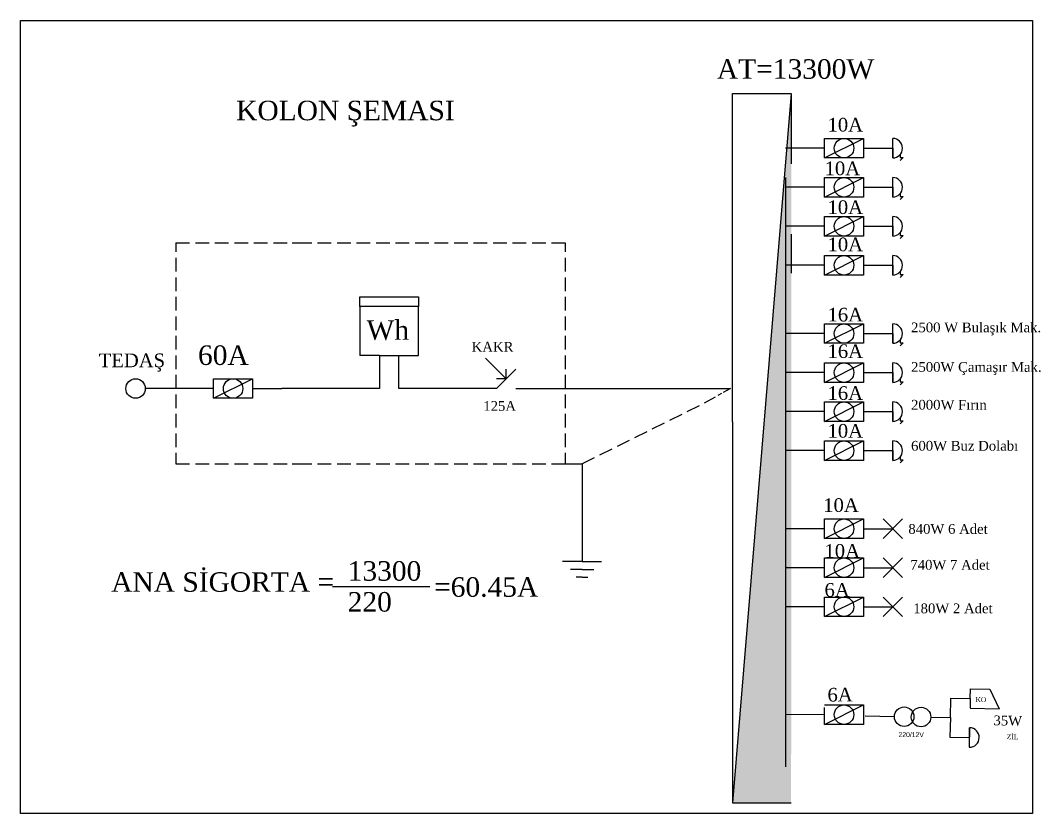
# Model space of a CAD drawing. Header units: millimetres. Extents: x 1527 to 1731, y 654 to 738.
# Drawn here: x 1682.3 to 1730.97, y 659.42 to 697.24 of the extents above; entities that cross this region are included whole.
import ezdxf

# ---------------------------------------------------------------- set-up
doc = ezdxf.new("R2010")
doc.units = ezdxf.units.MM
doc.styles.get("Standard").update_dxf_attribs({"font": 'arial.ttf'})

msp = doc.modelspace()

# ---------------------------------------------------------------- hatches: boundary and pattern name
h = msp.add_hatch(color=256)
h.dxf.hatch_style = 1
h.paths.add_polyline_path([(1716.275, 659.939), (1719.068, 659.939), (1719.07, 664.589), (1719.07, 665.707), (1719.07, 666.824), (1719.07, 666.936), (1719.07, 668.053), (1719.07, 669.171), (1719.07, 670.288), (1719.07, 671.405), (1719.07, 672.523), (1719.07, 673.64), (1719.07, 674.757), (1719.07, 675.875), (1719.07, 676.992), (1719.07, 678.11), (1719.07, 679.227), (1719.07, 680.344), (1719.07, 681.462), (1719.07, 682.579), (1719.07, 683.696), (1719.07, 684.814), (1719.07, 685.931), (1719.07, 687.049), (1719.07, 688.166), (1719.07, 689.283), (1719.07, 690.401), (1719.07, 691.518), (1719.07, 692.635), (1719.07, 693.753)])

# ---------------------------------------------------------------- linework, layer by layer
for p, q in [((1719.07, 693.753), (1716.275, 659.939)), ((1716.277, 678.11), (1716.277, 693.753)), ((1716.277, 679.227), (1716.277, 693.753)), ((1716.277, 693.753), (1719.07, 693.753)), ((1719.07, 693.753), (1719.07, 692.635)), ((1719.07, 692.635), (1719.07, 691.518)), ((1719.07, 691.518), (1719.07, 690.401)), ((1720.659, 691.149), (1720.659, 691.614)), ((1720.659, 691.614), (1722.52, 691.614)), ((1720.659, 690.684), (1722.52, 691.614)), ((1722.52, 691.614), (1722.52, 690.684)), ((1723.915, 690.684), (1723.915, 691.614)), ((1720.659, 691.149), (1718.799, 691.149)), ((1720.659, 690.684), (1720.659, 691.149)), ((1722.52, 691.149), (1723.915, 691.149)), ((1723.915, 691.149), (1723.915, 691.149)), ((1723.915, 691.149), (1723.915, 690.684)), ((1723.915, 690.684), (1723.915, 691.149)), ((1722.52, 690.684), (1720.659, 690.684)), ((1724.27, 690.848), (1724.27, 690.711)), ((1724.27, 690.711), (1724.409, 690.711)), ((1724.409, 690.711), (1724.27, 690.571)), ((1718.799, 689.754), (1718.799, 687.893)), ((1720.659, 689.288), (1720.659, 689.754)), ((1720.659, 689.754), (1722.52, 689.754)), ((1720.659, 688.823), (1722.52, 689.754)), ((1722.52, 689.754), (1722.52, 688.823)), ((1723.915, 688.823), (1723.915, 689.754)), ((1720.659, 689.288), (1718.799, 689.288)), ((1720.659, 688.823), (1720.659, 689.288)), ((1722.52, 689.288), (1723.915, 689.288)), ((1723.915, 689.288), (1723.915, 689.288)), ((1723.915, 689.288), (1723.915, 688.823)), ((1723.915, 688.823), (1723.915, 689.288)), ((1722.52, 688.823), (1720.659, 688.823)), ((1724.27, 688.987), (1724.27, 688.85)), ((1724.27, 688.85), (1724.409, 688.85)), ((1724.409, 688.85), (1724.27, 688.71)), ((1718.799, 687.893), (1718.799, 686.032)), ((1720.659, 687.428), (1720.659, 687.893)), ((1720.659, 687.893), (1722.52, 687.893)), ((1720.659, 686.963), (1722.52, 687.893)), ((1722.52, 687.893), (1722.52, 686.963)), ((1723.915, 686.963), (1723.915, 687.893)), ((1720.659, 687.428), (1718.799, 687.428)), ((1720.659, 686.963), (1720.659, 687.428)), ((1722.52, 687.428), (1723.915, 687.428)), ((1723.915, 687.428), (1723.915, 687.428)), ((1723.915, 687.428), (1723.915, 686.963)), ((1723.915, 686.963), (1723.915, 687.428)), ((1724.27, 687.126), (1724.27, 686.989)), ((1689.722, 686.645), (1690.373, 686.645)), ((1689.722, 686.645), (1689.722, 686.201)), ((1690.652, 686.645), (1691.304, 686.645)), ((1691.583, 686.645), (1692.234, 686.645)), ((1692.513, 686.645), (1693.164, 686.645)), ((1693.443, 686.645), (1694.095, 686.645)), ((1694.374, 686.645), (1695.025, 686.645)), ((1695.269, 686.645), (1695.92, 686.645)), ((1695.92, 686.645), (1696.199, 686.645)), ((1696.479, 686.645), (1697.13, 686.645)), ((1697.409, 686.645), (1698.06, 686.645)), ((1698.339, 686.645), (1698.99, 686.645)), ((1699.27, 686.645), (1699.921, 686.645)), ((1700.2, 686.645), (1700.851, 686.645)), ((1701.13, 686.645), (1701.781, 686.645)), ((1702.061, 686.645), (1702.712, 686.645)), ((1702.991, 686.645), (1703.642, 686.645)), ((1703.921, 686.645), (1704.572, 686.645)), ((1704.852, 686.645), (1705.503, 686.645)), ((1705.782, 686.645), (1706.433, 686.645)), ((1706.712, 686.645), (1707.364, 686.645)), ((1707.643, 686.645), (1708.294, 686.645)), ((1708.294, 686.645), (1708.294, 686.201)), ((1719.07, 687.053), (1719.07, 685.193)), ((1722.52, 686.963), (1720.659, 686.963)), ((1724.27, 686.989), (1724.409, 686.989)), ((1724.409, 686.989), (1724.27, 686.849)), ((1689.722, 685.922), (1689.722, 685.271)), ((1708.294, 685.922), (1708.294, 685.271)), ((1718.799, 686.032), (1718.799, 684.172)), ((1720.659, 685.567), (1720.659, 686.032)), ((1720.659, 686.032), (1722.52, 686.032)), ((1720.659, 685.102), (1722.52, 686.032)), ((1722.52, 686.032), (1722.52, 685.102)), ((1723.915, 685.102), (1723.915, 686.032)), ((1720.659, 685.567), (1718.799, 685.567)), ((1720.659, 685.102), (1720.659, 685.567)), ((1722.52, 685.567), (1723.915, 685.567)), ((1723.915, 685.567), (1723.915, 685.567)), ((1723.915, 685.567), (1723.915, 685.102)), ((1723.915, 685.102), (1723.915, 685.567)), ((1724.27, 685.266), (1724.27, 685.129)), ((1689.722, 684.992), (1689.722, 684.34)), ((1708.294, 684.992), (1708.294, 684.34)), ((1722.52, 685.102), (1720.659, 685.102)), ((1724.27, 685.129), (1724.409, 685.129)), ((1724.409, 685.129), (1724.27, 684.988)), ((1689.722, 684.061), (1689.722, 683.41)), ((1698.497, 683.598), (1698.497, 684.063)), ((1698.497, 684.063), (1701.288, 684.063)), ((1701.288, 684.063), (1701.288, 683.598)), ((1708.294, 684.061), (1708.294, 683.41)), ((1718.799, 684.172), (1718.799, 682.311)), ((1701.288, 683.598), (1698.497, 683.598)), ((1698.497, 683.598), (1698.497, 681.272)), ((1701.288, 681.272), (1701.288, 683.598)), ((1689.722, 683.131), (1689.722, 682.48)), ((1708.294, 683.131), (1708.294, 682.48)), ((1720.659, 682.311), (1720.659, 682.776)), ((1720.659, 682.776), (1722.52, 682.776)), ((1720.659, 681.846), (1722.52, 682.776)), ((1722.52, 682.776), (1722.52, 681.846)), ((1723.915, 681.846), (1723.915, 682.776)), ((1718.799, 682.311), (1718.799, 680.45)), ((1720.659, 682.311), (1718.799, 682.311)), ((1720.659, 681.846), (1720.659, 682.311)), ((1722.52, 682.311), (1723.915, 682.311)), ((1723.915, 682.311), (1723.915, 682.311)), ((1723.915, 682.311), (1723.915, 681.846)), ((1723.915, 681.846), (1723.915, 682.311)), ((1689.722, 682.201), (1689.722, 681.549)), ((1708.294, 682.201), (1708.294, 681.549)), ((1722.52, 681.846), (1720.659, 681.846)), ((1724.27, 682.009), (1724.27, 681.872)), ((1724.27, 681.872), (1724.409, 681.872)), ((1724.409, 681.872), (1724.27, 681.732)), ((1689.722, 681.27), (1689.722, 680.619)), ((1699.427, 681.272), (1698.497, 681.272)), ((1699.427, 681.272), (1699.427, 679.69)), ((1699.427, 681.272), (1700.358, 681.272)), ((1700.358, 679.69), (1700.358, 681.272)), ((1700.358, 681.272), (1701.288, 681.272)), ((1708.294, 681.27), (1708.294, 680.619)), ((1705.475, 680.155), (1704.488, 681.142)), ((1720.659, 680.45), (1720.659, 680.915)), ((1720.659, 680.915), (1722.52, 680.915)), ((1720.659, 679.985), (1722.52, 680.915)), ((1722.52, 680.915), (1722.52, 679.985)), ((1723.915, 679.985), (1723.915, 680.915)), ((1689.722, 680.34), (1689.722, 679.689)), ((1705.009, 679.69), (1705.94, 680.62)), ((1705.475, 680.155), (1705.475, 680.62)), ((1708.294, 680.34), (1708.294, 679.689)), ((1718.799, 680.45), (1718.799, 678.59)), ((1720.659, 680.45), (1718.799, 680.45)), ((1720.659, 679.985), (1720.659, 680.45)), ((1722.52, 680.45), (1723.915, 680.45)), ((1723.915, 680.45), (1723.915, 680.45)), ((1723.915, 680.45), (1723.915, 679.985)), ((1723.915, 679.985), (1723.915, 680.45)), ((1691.519, 679.69), (1691.519, 680.155)), ((1691.519, 680.155), (1693.38, 680.155)), ((1691.519, 679.225), (1693.38, 680.155)), ((1693.38, 680.155), (1693.38, 679.225)), ((1705.009, 679.69), (1705.475, 680.155)), ((1705.475, 680.155), (1705.009, 680.155)), ((1722.52, 679.985), (1720.659, 679.985)), ((1724.27, 680.149), (1724.27, 680.012)), ((1724.27, 680.012), (1724.409, 680.012)), ((1724.409, 680.012), (1724.27, 679.872)), ((1691.519, 679.69), (1688.263, 679.69)), ((1689.722, 679.41), (1689.722, 678.758)), ((1691.519, 679.225), (1691.519, 679.69)), ((1693.38, 679.69), (1694.776, 679.69)), ((1699.427, 679.69), (1694.776, 679.69)), ((1705.009, 679.69), (1700.358, 679.69)), ((1705.94, 679.69), (1716.173, 679.69)), ((1708.294, 679.41), (1708.294, 678.758)), ((1715.753, 679.458), (1715.567, 679.356)), ((1716.173, 679.69), (1715.831, 679.501)), ((1693.38, 679.225), (1691.519, 679.225)), ((1714.68, 678.867), (1714.097, 678.577)), ((1715.441, 679.287), (1714.923, 679.001)), ((1720.659, 678.59), (1720.659, 679.055)), ((1720.659, 679.055), (1722.52, 679.055)), ((1720.659, 678.124), (1722.52, 679.055)), ((1722.52, 679.055), (1722.52, 678.124)), ((1723.915, 678.124), (1723.915, 679.055)), ((1689.722, 678.479), (1689.722, 677.828)), ((1708.294, 678.479), (1708.294, 677.828)), ((1713.847, 678.453), (1713.263, 678.163)), ((1718.799, 678.59), (1718.799, 676.729)), ((1720.659, 678.59), (1718.799, 678.59)), ((1720.659, 678.124), (1720.659, 678.59)), ((1722.52, 678.59), (1723.915, 678.59)), ((1723.915, 678.59), (1723.915, 678.59)), ((1723.915, 678.59), (1723.915, 678.124)), ((1723.915, 678.124), (1723.915, 678.59)), ((1713.013, 678.039), (1712.43, 677.75)), ((1716.277, 678.11), (1716.275, 659.939)), ((1722.52, 678.124), (1720.659, 678.124)), ((1724.27, 678.288), (1724.27, 678.151)), ((1724.27, 678.151), (1724.409, 678.151)), ((1724.409, 678.151), (1724.27, 678.011)), ((1689.722, 677.549), (1689.722, 676.898)), ((1708.294, 677.549), (1708.294, 676.898)), ((1712.18, 677.626), (1711.597, 677.336)), ((1711.347, 677.212), (1710.764, 676.922)), ((1720.659, 676.729), (1720.659, 677.194)), ((1720.659, 677.194), (1722.52, 677.194)), ((1720.659, 676.264), (1722.52, 677.194)), ((1722.52, 677.194), (1722.52, 676.264)), ((1723.915, 676.264), (1723.915, 677.194)), ((1689.722, 676.618), (1689.722, 676.094)), ((1708.294, 676.618), (1708.294, 676.094)), ((1710.514, 676.798), (1709.93, 676.508)), ((1718.799, 676.729), (1718.799, 674.868)), ((1720.659, 676.729), (1718.799, 676.729)), ((1720.659, 676.264), (1720.659, 676.729)), ((1722.52, 676.729), (1723.915, 676.729)), ((1723.915, 676.729), (1723.915, 676.729)), ((1723.915, 676.729), (1723.915, 676.264)), ((1723.915, 676.264), (1723.915, 676.729)), ((1724.27, 676.427), (1724.27, 676.29)), ((1689.722, 676.094), (1690.373, 676.094)), ((1690.652, 676.094), (1691.304, 676.094)), ((1691.583, 676.094), (1692.234, 676.094)), ((1692.513, 676.094), (1693.164, 676.094)), ((1693.443, 676.094), (1694.095, 676.094)), ((1694.374, 676.094), (1695.025, 676.094)), ((1695.269, 676.094), (1695.92, 676.094)), ((1695.92, 676.094), (1696.199, 676.094)), ((1696.479, 676.094), (1697.13, 676.094)), ((1697.409, 676.094), (1698.06, 676.094)), ((1698.339, 676.094), (1698.99, 676.094)), ((1699.27, 676.094), (1699.921, 676.094)), ((1700.2, 676.094), (1700.851, 676.094)), ((1701.13, 676.094), (1701.781, 676.094)), ((1702.061, 676.094), (1702.712, 676.094)), ((1702.991, 676.094), (1703.642, 676.094)), ((1703.921, 676.094), (1704.572, 676.094)), ((1704.852, 676.094), (1705.503, 676.094)), ((1705.782, 676.094), (1706.433, 676.094)), ((1706.712, 676.094), (1707.364, 676.094)), ((1707.643, 676.094), (1708.294, 676.094)), ((1708.294, 676.094), (1709.097, 676.094)), ((1709.68, 676.384), (1709.097, 676.094)), ((1709.097, 676.094), (1709.097, 671.443)), ((1722.52, 676.264), (1720.659, 676.264)), ((1724.27, 676.29), (1724.409, 676.29)), ((1724.409, 676.29), (1724.27, 676.15)), ((1718.799, 674.868), (1718.799, 673.008)), ((1718.799, 673.008), (1718.799, 671.147)), ((1720.659, 673.008), (1718.799, 673.008)), ((1720.659, 673.008), (1720.659, 673.473)), ((1720.659, 673.473), (1722.52, 673.473)), ((1720.659, 672.542), (1722.52, 673.473)), ((1720.659, 672.542), (1720.659, 673.008)), ((1722.52, 673.473), (1722.52, 672.542)), ((1722.52, 673.008), (1723.915, 673.008)), ((1723.45, 673.473), (1724.381, 672.542)), ((1724.381, 673.473), (1723.45, 672.542)), ((1722.52, 672.542), (1720.659, 672.542)), ((1720.659, 671.147), (1720.659, 671.612)), ((1720.659, 671.612), (1722.52, 671.612)), ((1720.659, 670.682), (1722.52, 671.612)), ((1722.52, 671.612), (1722.52, 670.682)), ((1723.45, 671.612), (1724.381, 670.682)), ((1724.381, 671.612), (1723.45, 670.682)), ((1709.097, 671.443), (1708.167, 671.443)), ((1709.097, 671.07), (1708.539, 671.07)), ((1709.097, 671.443), (1710.027, 671.443)), ((1709.097, 671.07), (1709.097, 671.07)), ((1709.097, 671.07), (1709.655, 671.07)), ((1718.799, 671.147), (1718.799, 669.286)), ((1720.659, 671.147), (1718.799, 671.147)), ((1720.659, 670.682), (1720.659, 671.147)), ((1722.52, 671.147), (1723.915, 671.147)), ((1709.097, 670.698), (1708.818, 670.698)), ((1709.097, 670.698), (1709.376, 670.698)), ((1722.52, 670.682), (1720.659, 670.682)), ((1697.186, 670.247), (1701.838, 670.247)), ((1720.659, 669.286), (1720.659, 669.751)), ((1720.659, 669.751), (1722.52, 669.751)), ((1720.659, 668.821), (1722.52, 669.751)), ((1722.52, 669.751), (1722.52, 668.821)), ((1723.45, 669.751), (1724.381, 668.821)), ((1724.381, 669.751), (1723.45, 668.821)), ((1718.799, 669.286), (1718.799, 667.425)), ((1720.659, 669.286), (1718.799, 669.286)), ((1720.659, 668.821), (1720.659, 669.286)), ((1722.52, 669.286), (1723.915, 669.286)), ((1722.52, 668.821), (1720.659, 668.821)), ((1718.799, 667.425), (1718.799, 667.239)), ((1718.799, 667.239), (1718.799, 665.379)), ((1718.799, 665.379), (1718.799, 663.518)), ((1727.608, 664.913), (1727.617, 665.378)), ((1727.617, 665.378), (1728.547, 665.361)), ((1728.547, 665.361), (1728.995, 664.422)), ((1726.661, 664.001), (1726.678, 664.931)), ((1726.678, 664.931), (1727.608, 664.913)), ((1727.608, 664.913), (1727.6, 664.448)), ((1720.658, 664.603), (1722.518, 664.609)), ((1720.661, 663.673), (1722.518, 664.609)), ((1720.664, 664.017), (1720.663, 664.482)), ((1722.518, 664.609), (1722.521, 663.679)), ((1727.6, 664.448), (1728.995, 664.422)), ((1720.659, 664.144), (1718.799, 664.138)), ((1720.661, 663.673), (1720.659, 664.138)), ((1722.597, 664.078), (1723.993, 664.051)), ((1725.73, 664.018), (1726.661, 664.001)), ((1726.661, 664.001), (1726.643, 663.071)), ((1718.799, 663.518), (1718.799, 661.657)), ((1722.521, 663.679), (1720.661, 663.673)), ((1727.582, 663.518), (1727.564, 662.588)), ((1727.573, 663.053), (1727.582, 663.518)), ((1726.643, 663.066), (1727.573, 663.048)), ((1716.275, 659.939), (1719.068, 659.939))]:
    msp.add_line(p, q)
msp.add_lwpolyline([(1682.305, 697.243), (1730.575, 697.243), (1730.575, 659.424), (1682.305, 659.424)], close=True)
for centre in [(1721.59, 691.149), (1721.59, 689.288), (1721.59, 687.428), (1721.59, 685.567), (1721.59, 682.311), (1721.59, 680.45), (1687.798, 679.69), (1692.45, 679.69), (1721.59, 678.59), (1721.59, 676.729), (1721.59, 673.008), (1721.59, 671.147), (1721.59, 669.286), (1721.59, 664.141), (1724.458, 664.043), (1725.265, 664.027)]:
    msp.add_circle(centre, 0.465)
for centre, start, end in [((1723.915, 691.149), 270, 90), ((1723.915, 689.288), 270, 90), ((1723.915, 687.428), 270, 90), ((1723.915, 685.567), 270, 90), ((1723.915, 682.311), 270, 90), ((1723.915, 680.45), 270, 90), ((1723.915, 678.59), 270, 90), ((1723.915, 676.729), 270, 90), ((1727.573, 663.053), 268.9108, 88.9108)]:
    msp.add_arc(centre, 0.465, start, end)

# ---------------------------------------------------------------- texts
at = {"attachment_point": 1}
for s, width, heights, insert, char_height in [('{\\fTimes New Roman|b0|i0|c162|p18;AT=13300W}', 16.05382, [0], (1715.526, 695.392), 0.93034), ('{\\fTimes New Roman|b0|i0|c162|p18;KOLON ŞEMASI}', 12.4992, [0], (1692.595, 693.413), 0.93034), ('{\\fTimes New Roman|b0|i0|c162|p18;10A}', 2.91565, [0], (1720.804, 692.596), 0.65124), ('{\\fTimes New Roman|b0|i0|c162|p18;10A}', 2.91565, [0], (1720.665, 690.512), 0.65124), ('{\\fTimes New Roman|b0|i0|c162|p18;10A}', 2.91565, [0], (1720.804, 688.664), 0.65124), ('{\\fTimes New Roman|b0|i0|c162|p18;10A}', 2.91565, [0], (1720.804, 686.888), 0.65124), ('{\\fTimes New Roman|b0|i0|c162|p18;16A}', 2.91565, [0], (1720.804, 683.54), 0.65124), ('{\\fTimes New Roman|b0|i0|c162|p18;Wh}', 3.6267, [0], (1698.812, 682.946), 0.93034), ('{\\fTimes New Roman|b0|i0|c162|p18;2500 W Bulaşık Mak.}', 6.36631, [0.496], (1724.788, 682.838), 0.46517), ('{\\fTimes New Roman|b0|i0|c162|p18;60A}', 3.6267, [0], (1690.776, 681.746), 0.93034), ('{\\fTimes New Roman|b0|i0|c162|p18;KAKR}', 3.08541, [0], (1703.829, 681.914), 0.46517), ('{\\fTimes New Roman|b0|i0|c162|p18;16A}', 2.91565, [0], (1720.804, 681.799), 0.65124), ('{\\fTimes New Roman|b0|i0|c162|p18;TEDAŞ}', 3.16115, [0], (1686.038, 681.359), 0.65124), ('{\\fTimes New Roman|b0|i0|c162|p18;2500W Çamaşır Mak.}', 6.65762, [0.187], (1724.788, 680.953), 0.46517), ('{\\fTimes New Roman|b0|i0|c162|p18;16A}', 2.91565, [0], (1720.804, 679.8), 0.65124), ('{\\fTimes New Roman|b0|i0|c162|p18;125A}', 3.37649, [0], (1704.382, 679.093), 0.46517), ('{\\fTimes New Roman|b0|i0|c162|p18;2000W Fırın}', 4.09828, [0], (1724.788, 679.15), 0.46517), ('{\\fTimes New Roman|b0|i0|c162|p18;10A}', 2.91565, [0], (1720.804, 677.999), 0.65124), ('{\\fTimes New Roman|b0|i0|c162|p18;600W Buz Dolabı}', 5.45429, [0.554], (1724.788, 677.194), 0.46517), ('{\\fTimes New Roman|b0|i0|c162|p18;10A}', 2.91565, [0], (1720.599, 674.458), 0.65124), ('{\\fTimes New Roman|b0|i0|c162|p18;840W 6 Adet}', 6.19104, [0], (1724.659, 673.228), 0.46517), ('{\\fTimes New Roman|b0|i0|c162|p18;10A}', 2.91565, [0], (1720.659, 672.274), 0.65124), ('{\\fTimes New Roman|b0|i0|c162|p18;740W 7 Adet}', 6.58261, [0.205], (1724.753, 671.519), 0.46517), ('{\\fTimes New Roman|b0|i0|c162|p18;ANA SİGORTA =}', 16.05382, [0], (1686.636, 670.931), 0.93034), ('{\\fTimes New Roman|b0|i0|c162|p18;13300}', 9.09533, [0], (1697.915, 671.459), 0.93034), ('{\\fTimes New Roman|b0|i0|c162|p18;=60.45A}', 16.05382, [0], (1702.037, 670.693), 0.93034), ('{\\fTimes New Roman|b0|i0|c162|p18;6A}', 2.91565, [0], (1720.659, 670.414), 0.65124), ('{\\fTimes New Roman|b0|i0|c162|p18;220}', 9.09533, [0], (1697.915, 669.985), 0.93034), ('{\\fTimes New Roman|b0|i0|c162|p18;180W 2 Adet}', 6.8537, [0.476], (1724.892, 669.441), 0.46517), ('220/12V', 5.51633, [0], (1724.189, 663.304), 0.2326)]:
    msp.add_mtext_dynamic_manual_height_columns(s, width=width, gutter_width=1.163, heights=heights, dxfattribs=dict(at, insert=insert, char_height=char_height))
for s, width, insert, char_height, rotation in [('{\\fTimes New Roman|b0|i0|c162|p18;6A}', 2.91565, (1720.8, 665.418), 0.65124, 0.1777), ('{\\fTimes New Roman|b0|i0|c162|p18;KO}', 1.39551, (1727.866, 664.98), 0.23259, 358.9108), ('{\\fTimes New Roman|b0|i0|c162|p18;35W}', 3.15561, (1728.722, 664.102), 0.46517, 358.9108), ('{\\fTimes New Roman|b0|i0|c162|p18;ZİL}', 1.90957, (1729.358, 663.207), 0.23259, 358.9108)]:
    msp.add_mtext_dynamic_manual_height_columns(s, width=width, gutter_width=1.163, heights=[0], dxfattribs=dict(at, insert=insert, char_height=char_height, rotation=rotation))

doc.saveas('drawing.dxf')
